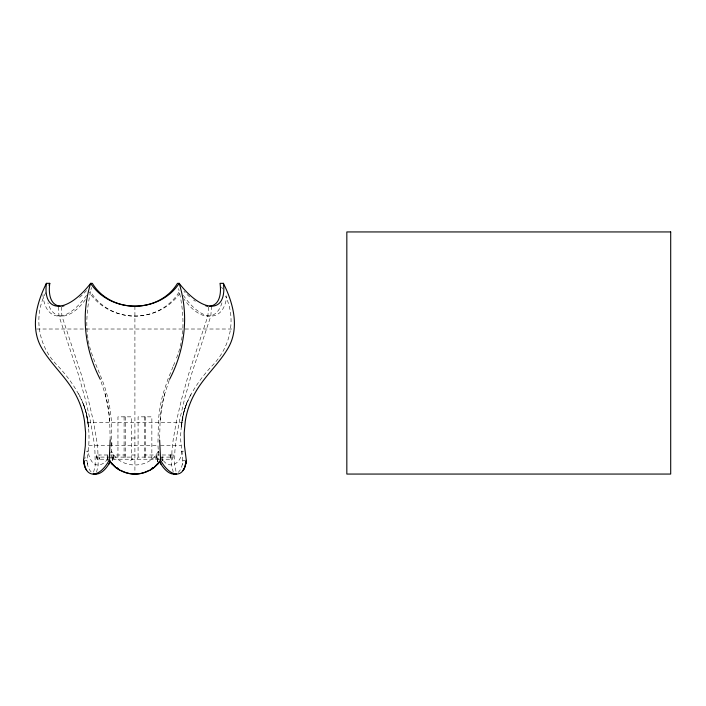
<?xml version="1.0" encoding="UTF-8"?>
<svg xmlns="http://www.w3.org/2000/svg" width="706" height="706" viewBox="0 0 706 706"><rect width="100%" height="100%" fill="white"/><g stroke="black" fill="none" stroke-linecap="round" stroke-linejoin="round"><path stroke-width="0.53" stroke-dasharray="3.53 2.65" d="M111.848 442.989L110.957 459.518M110.18 440.014L109.721 421.288A82.681 41.345 -90 0 0 105.017 393.666L100.614 380.349M111.822 445.627L111.416 421.288A82.681 41.345 -90 0 0 106.712 393.666C102.573 378.045 94.551 363.828 90.068 348.332C84.888 329.852 86.556 310.252 90.536 291.719A51.388 49.173 0 0 0 179.28 291.719C184.231 313.755 185.096 337.547 176.235 358.745M159.856 459.227L172.617 459.227L173.297 454.991L144.448 454.991M169.202 380.349L164.807 393.666A82.681 41.345 90 0 0 160.094 421.288L159.627 439.079M110.692 452.996L111.486 451.09M208.552 307.163L207.873 316.094L188.564 374.277L181.619 399.04L176.482 420.926L173.164 439.935L171.955 451.002L171.646 465.21L173.244 472.093M211.562 306.175L210.812 316.094L191.494 374.277L184.557 399.04L179.421 420.926L176.094 439.935L174.885 451.002L174.576 465.21L176.173 472.093M170.111 454.991L170.499 459.227L170.12 454.991L171.329 454.991M173.226 455.873L173.297 454.991L171.708 454.991M181.345 427.112L184.125 411.033L186.878 402.676C183.216 412.322 181.433 422.541 180.815 432.822C179.686 443.386 183.622 453.843 182.342 464.266M181.804 422.665L181.23 427.183C182.739 403.92 195.844 383.658 211.085 366.82C229.927 348.605 236.987 320.189 225.505 295.99M87.473 464.266L86.909 460.356L88.118 450.693M107.683 458.635C104.832 464.513 95.804 468.007 91.762 461.442C88.797 456.844 87.262 451.178 88.727 445.786C89.715 431.207 88.188 416.381 82.937 402.676L85.823 411.519L88.471 427.112M84.791 458.909L85.082 456.967M90.986 289.619L91.436 287.527M181.751 451.09C182.122 463.101 168.778 471.061 162.133 458.635M99.802 457.109L99.317 459.227L99.714 454.991M93.642 472.093L95.239 465.21L94.931 451.002L93.721 439.935L90.394 420.926L85.258 399.04L78.322 374.277L59.004 316.094L58.254 306.175M96.572 472.093L98.169 465.21L97.869 451.002L96.651 439.935L93.333 420.926L88.197 399.04L81.252 374.277L61.943 316.094L61.263 307.163M173.411 365.814L175.467 360.775M172.996 366.82L167.86 379.369L163.104 393.666A82.681 41.345 -90 0 0 158.4 421.288L157.968 442.989M45.793 292.575C32.723 317.329 38.68 347.776 58.73 366.82C73.998 383.658 87.032 403.92 88.585 427.183L88.056 422.665M137.026 459.227L138.085 457.109L173.199 457.109M155.611 459.227L156.811 457.109L156.811 454.991M158.329 451.09C149.672 469.561 120.338 469.605 111.477 451.222M160.324 459.227L162.459 457.109L162.459 454.991M130.513 460.462L132.79 459.227L131.731 457.109L110.798 457.109M36.686 329.014L233.13 329.014M87.076 422.665L182.748 422.665M131.731 438.038L138.085 438.038M88.727 445.627L108.989 445.627M109.289 445.627L157.994 445.627M160.527 445.627L181.089 445.627M86.353 451.222L88.047 451.222M181.769 451.222L183.463 451.222M159.45 459.227L97.199 459.227L96.528 454.991L125.368 454.991M131.731 454.991L138.085 454.991M96.519 454.991L96.625 457.109L109.818 457.109L112.086 459.227M83.511 460.356L86.909 460.356A27.499 13.388 -74.8 0 0 91.692 472.402M185.457 460.356L182.916 460.356A27.499 13.388 74.8 0 1 178.124 472.402M114.204 459.227L113.004 457.109L113.004 454.991M158.338 451.222L159.124 452.996M221.64 287.06L222.452 288.922M96.625 457.109L97.199 459.227M178.6 288.577L179.059 290.669M157.994 445.786L158.859 459.518M156.097 454.991L156.097 459.227M151.861 459.227L151.861 416.84L138.085 416.84L138.085 459.227M145.718 416.84L145.718 459.227M144.448 416.84L144.448 459.227M134.908 306.175L134.908 473.082M131.731 459.227L131.731 416.84L117.955 416.84L117.955 459.227M125.368 416.84L125.368 459.227M124.097 416.84L124.097 459.227M113.719 454.991L113.719 459.227M107.356 454.991L107.356 457.109M86.494 290.581A48.237 21.577 -60 0 1 77.819 298.841M195.368 301.285A48.237 21.577 60 0 1 193.559 300.024M189.64 296.873A48.237 21.577 60 0 1 183.992 291.313M179.88 293.334A53.744 50.523 -3.4 0 1 134.908 316.094A53.744 50.523 3.4 0 1 88.841 291.719M183.339 295.311A53.744 24.331 67.5 0 0 210.812 316.094A53.744 26.193 67 0 0 226.794 295.805M86.476 295.311A53.744 24.331 -67.5 0 1 59.004 316.094A53.744 26.193 -67 0 1 42.801 292.761M160.094 421.288A82.681 41.345 -90 0 1 164.798 393.666M85.47 299.6A51.388 24.586 -70.7 0 1 47.867 302.812M78.507 393.666A82.681 82.681 0 0 1 87.923 421.288M221.949 302.812A51.388 24.586 70.7 0 1 183.684 298.682M181.892 421.288A82.681 82.681 0 0 1 191.308 393.666M105.017 393.666A82.681 41.345 90 0 1 109.721 421.288M107.462 456.967L107.241 460.859L107.462 456.967M112.528 456.967L112.086 461.848L112.528 456.967M157.747 461.83L157.288 456.967L157.729 461.848M162.583 460.877L162.354 456.967L162.574 460.859"/><path stroke-width="1.06" d="M110.18 440.014L109.209 460.356L106.765 464.292A30.367 14.667 -72.8 0 1 83.511 460.356L85.338 445.786L85.611 432.822L84.535 421.288A82.681 82.681 0 0 0 75.118 393.666C66.117 377.048 51.353 364.578 41.848 348.332C29.82 327.972 36.571 303.077 46.393 283.335L49.782 283.335A48.237 21.577 -60 0 0 60.125 306.13M209.691 306.13A48.237 21.577 60 0 0 220.034 283.335L223.423 283.335C233.245 303.077 239.996 327.972 227.967 348.332C218.463 364.578 203.699 377.048 194.697 393.666A82.681 82.681 0 0 0 185.281 421.288L184.204 432.822L184.478 445.786L186.305 460.356L184.61 467.672L183.128 470.408L184.61 467.672M169.555 379.369C184.972 349.805 189.217 315.441 179.165 283.335L177.471 283.335A48.237 43.163 0 0 1 134.908 306.175A50.92 45.193 0 0 1 90.65 283.335A50.92 22.592 -59.1 0 1 58.254 306.175A50.92 22.592 -59.1 0 1 46.393 283.335M48.979 285.198L49.782 283.335M108.742 464.266L110.471 461.142M149.584 470.408L153.829 467.672L160.606 460.356L159.635 440.014M157.535 464.292L159.265 462.068M93.183 474.061L96.122 474.061M173.694 474.061L176.632 474.061M120.232 470.408L115.987 467.672L109.88 461.212L112.28 464.292M159.777 461.918L161.074 464.266M86.688 470.408L85.205 467.672L83.511 460.356M100.261 379.369C84.844 349.805 80.599 315.441 90.65 283.335L92.345 283.335A48.237 43.163 0 0 0 134.908 306.175A50.92 45.193 0 0 0 179.165 283.335A50.92 22.592 59.1 0 0 211.562 306.175A50.92 22.592 59.1 0 0 223.423 283.335M63.902 305.919A48.237 21.577 -60 0 1 62.066 306.148M159.459 461.989A30.367 29.334 0 0 1 109.209 460.356M110.498 461.177A27.499 13.388 -74.8 0 1 93.783 473.647M152.778 467.637A27.499 26.775 0 0 1 151.252 468.819M148.825 470.381A27.499 26.775 0 0 1 120.991 470.381M118.564 468.819A27.499 26.775 0 0 1 117.037 467.637M176.032 473.647A27.499 13.388 74.8 0 1 159.318 461.177M186.305 460.356A30.367 14.667 72.8 0 1 160.606 460.356M207.749 306.148A48.237 21.577 60 0 1 205.914 305.919M84.349 461.848L84.058 463.807L84.349 461.83M670.7 231.939L346.831 231.939L346.831 474.061L670.7 474.061L670.7 231.939M185.757 463.78L185.466 461.83L185.757 463.807"/></g></svg>
